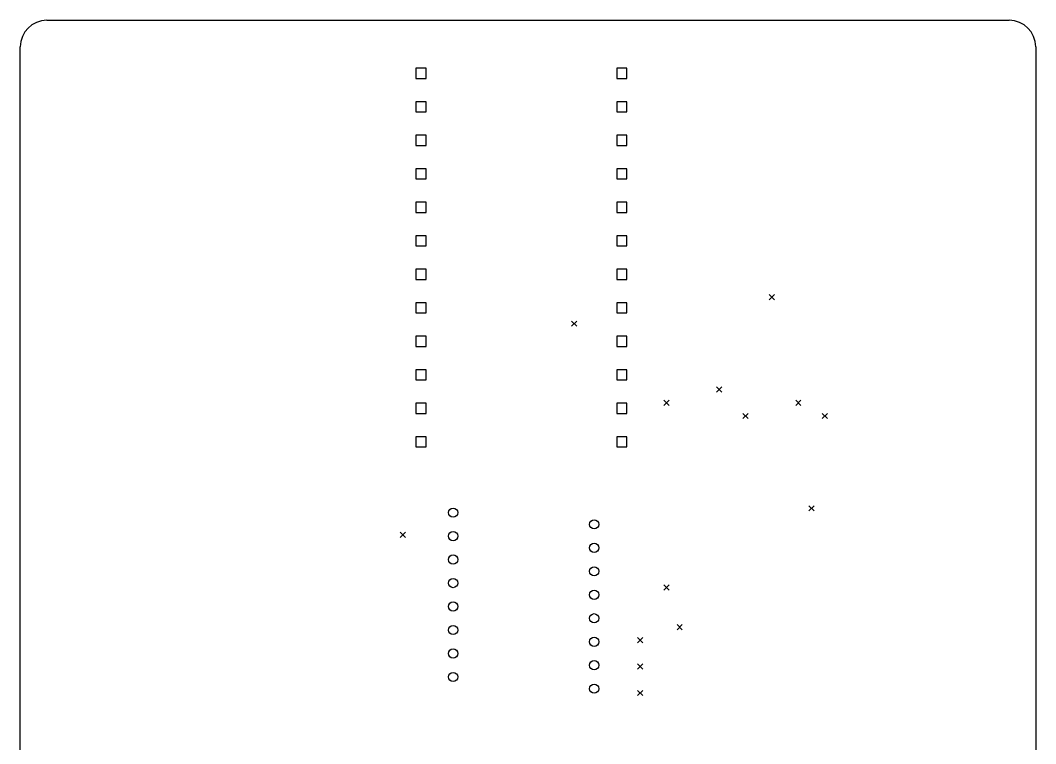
# Model space of a CAD drawing. Extents: x 127 to 206, y -141 to -31.
# Drawn here: x 129 to 206, y -85.8 to -31 of the extents above; entities that cross this region are included whole.
import ezdxf

# ---------------------------------------------------------------- set-up
doc = ezdxf.new("R2010")
doc.units = 0
doc.layers.add('BLACK', color=7, linetype='CONTINUOUS')

msp = doc.modelspace()

# ---------------------------------------------------------------- linework, layer by layer
at = {"layer": 'BLACK', "linetype": 'CONTINUOUS'}
for p, q in [((131, -31), (204, -31)), ((129, -120), (129, -33)), ((206, -33), (206, -120)), ((159.766, -34.6306), (158.994, -34.6306)), ((158.994, -34.6306), (158.994, -35.4029)), ((159.766, -35.4029), (159.766, -34.6306)), ((175.006, -34.6306), (174.234, -34.6306)), ((174.234, -34.6306), (174.234, -35.4029)), ((175.006, -35.4029), (175.006, -34.6306)), ((158.994, -35.4029), (159.766, -35.4029)), ((174.234, -35.4029), (175.006, -35.4029)), ((159.766, -37.1706), (158.994, -37.1706)), ((158.994, -37.1706), (158.994, -37.9429)), ((159.766, -37.9429), (159.766, -37.1706)), ((175.006, -37.1706), (174.234, -37.1706)), ((174.234, -37.1706), (174.234, -37.9429)), ((175.006, -37.9429), (175.006, -37.1706)), ((158.994, -37.9429), (159.766, -37.9429)), ((174.234, -37.9429), (175.006, -37.9429)), ((159.766, -39.7106), (158.994, -39.7106)), ((158.994, -39.7106), (158.994, -40.4829)), ((159.766, -40.4829), (159.766, -39.7106)), ((175.006, -39.7106), (174.234, -39.7106)), ((174.234, -39.7106), (174.234, -40.4829)), ((175.006, -40.4829), (175.006, -39.7106)), ((158.994, -40.4829), (159.766, -40.4829)), ((174.234, -40.4829), (175.006, -40.4829)), ((159.766, -42.2506), (158.994, -42.2506)), ((158.994, -42.2506), (158.994, -43.0229)), ((159.766, -43.0229), (159.766, -42.2506)), ((175.006, -42.2506), (174.234, -42.2506)), ((174.234, -42.2506), (174.234, -43.0229)), ((175.006, -43.0229), (175.006, -42.2506)), ((158.994, -43.0229), (159.766, -43.0229)), ((174.234, -43.0229), (175.006, -43.0229)), ((159.766, -44.7906), (158.994, -44.7906)), ((158.994, -44.7906), (158.994, -45.5629)), ((159.766, -45.5629), (159.766, -44.7906)), ((175.006, -44.7906), (174.234, -44.7906)), ((174.234, -44.7906), (174.234, -45.5629)), ((175.006, -45.5629), (175.006, -44.7906)), ((158.994, -45.5629), (159.766, -45.5629)), ((174.234, -45.5629), (175.006, -45.5629)), ((159.766, -47.3306), (158.994, -47.3306)), ((158.994, -47.3306), (158.994, -48.1029)), ((159.766, -48.1029), (159.766, -47.3306)), ((175.006, -47.3306), (174.234, -47.3306)), ((174.234, -47.3306), (174.234, -48.1029)), ((175.006, -48.1029), (175.006, -47.3306)), ((158.994, -48.1029), (159.766, -48.1029)), ((174.234, -48.1029), (175.006, -48.1029)), ((159.766, -49.8706), (158.994, -49.8706)), ((158.994, -49.8706), (158.994, -50.6429)), ((159.766, -50.6429), (159.766, -49.8706)), ((175.006, -49.8706), (174.234, -49.8706)), ((174.234, -49.8706), (174.234, -50.6429)), ((175.006, -50.6429), (175.006, -49.8706)), ((158.994, -50.6429), (159.766, -50.6429)), ((174.234, -50.6429), (175.006, -50.6429)), ((185.8, -51.8), (186.2, -52.2)), ((186.2, -51.8), (185.8, -52.2)), ((159.766, -52.4106), (158.994, -52.4106)), ((158.994, -52.4106), (158.994, -53.1829)), ((159.766, -53.1829), (159.766, -52.4106)), ((175.006, -52.4106), (174.234, -52.4106)), ((174.234, -52.4106), (174.234, -53.1829)), ((175.006, -53.1829), (175.006, -52.4106)), ((158.994, -53.1829), (159.766, -53.1829)), ((170.8, -53.8), (171.2, -54.2)), ((171.2, -53.8), (170.8, -54.2)), ((174.234, -53.1829), (175.006, -53.1829)), ((159.766, -54.9506), (158.994, -54.9506)), ((158.994, -54.9506), (158.994, -55.7229)), ((159.766, -55.7229), (159.766, -54.9506)), ((175.006, -54.9506), (174.234, -54.9506)), ((174.234, -54.9506), (174.234, -55.7229)), ((175.006, -55.7229), (175.006, -54.9506)), ((158.994, -55.7229), (159.766, -55.7229)), ((174.234, -55.7229), (175.006, -55.7229)), ((159.766, -57.4906), (158.994, -57.4906)), ((158.994, -57.4906), (158.994, -58.2629)), ((159.766, -58.2629), (159.766, -57.4906)), ((175.006, -57.4906), (174.234, -57.4906)), ((174.234, -57.4906), (174.234, -58.2629)), ((175.006, -58.2629), (175.006, -57.4906)), ((158.994, -58.2629), (159.766, -58.2629)), ((174.234, -58.2629), (175.006, -58.2629)), ((181.8, -58.8), (182.2, -59.2)), ((182.2, -58.8), (181.8, -59.2)), ((159.766, -60.0306), (158.994, -60.0306)), ((158.994, -60.0306), (158.994, -60.8029)), ((159.766, -60.8029), (159.766, -60.0306)), ((175.006, -60.0306), (174.234, -60.0306)), ((174.234, -60.0306), (174.234, -60.8029)), ((175.006, -60.8029), (175.006, -60.0306)), ((177.8, -59.8), (178.2, -60.2)), ((178.2, -59.8), (177.8, -60.2)), ((187.8, -59.8), (188.2, -60.2)), ((188.2, -59.8), (187.8, -60.2)), ((158.994, -60.8029), (159.766, -60.8029)), ((174.234, -60.8029), (175.006, -60.8029)), ((183.8, -60.8), (184.2, -61.2)), ((184.2, -60.8), (183.8, -61.2)), ((189.8, -60.8), (190.2, -61.2)), ((190.2, -60.8), (189.8, -61.2)), ((159.766, -62.5706), (158.994, -62.5706)), ((158.994, -62.5706), (158.994, -63.3429)), ((159.766, -63.3429), (159.766, -62.5706)), ((175.006, -62.5706), (174.234, -62.5706)), ((174.234, -62.5706), (174.234, -63.3429)), ((175.006, -63.3429), (175.006, -62.5706)), ((158.994, -63.3429), (159.766, -63.3429)), ((174.234, -63.3429), (175.006, -63.3429)), ((188.8, -67.8), (189.2, -68.2)), ((189.2, -67.8), (188.8, -68.2)), ((157.8, -69.8), (158.2, -70.2)), ((158.2, -69.8), (157.8, -70.2)), ((177.8, -73.8), (178.2, -74.2)), ((178.2, -73.8), (177.8, -74.2)), ((178.8, -76.8), (179.2, -77.2)), ((179.2, -76.8), (178.8, -77.2)), ((175.8, -77.8), (176.2, -78.2)), ((176.2, -77.8), (175.8, -78.2)), ((175.8, -79.8), (176.2, -80.2)), ((176.2, -79.8), (175.8, -80.2)), ((175.8, -81.8), (176.2, -82.2)), ((176.2, -81.8), (175.8, -82.2))]:
    msp.add_line(p, q, dxfattribs=at)
at = {"layer": 'BLACK'}
for centre in [(161.82, -68.325), (172.52, -69.215), (161.82, -70.105), (172.52, -70.995), (161.82, -71.885), (172.52, -72.775), (161.82, -73.665), (172.52, -74.555), (161.82, -75.445), (172.52, -76.335), (161.82, -77.225), (172.52, -78.115), (161.82, -79.005), (172.52, -79.895), (161.82, -80.785), (172.52, -81.675)]:
    msp.add_circle(centre, 0.35, dxfattribs=at)
for centre, start, end in [((131, -33), 90, 180), ((204, -33), 0, 90)]:
    msp.add_arc(centre, 2, start, end, dxfattribs=at)

doc.saveas('drawing.dxf')
